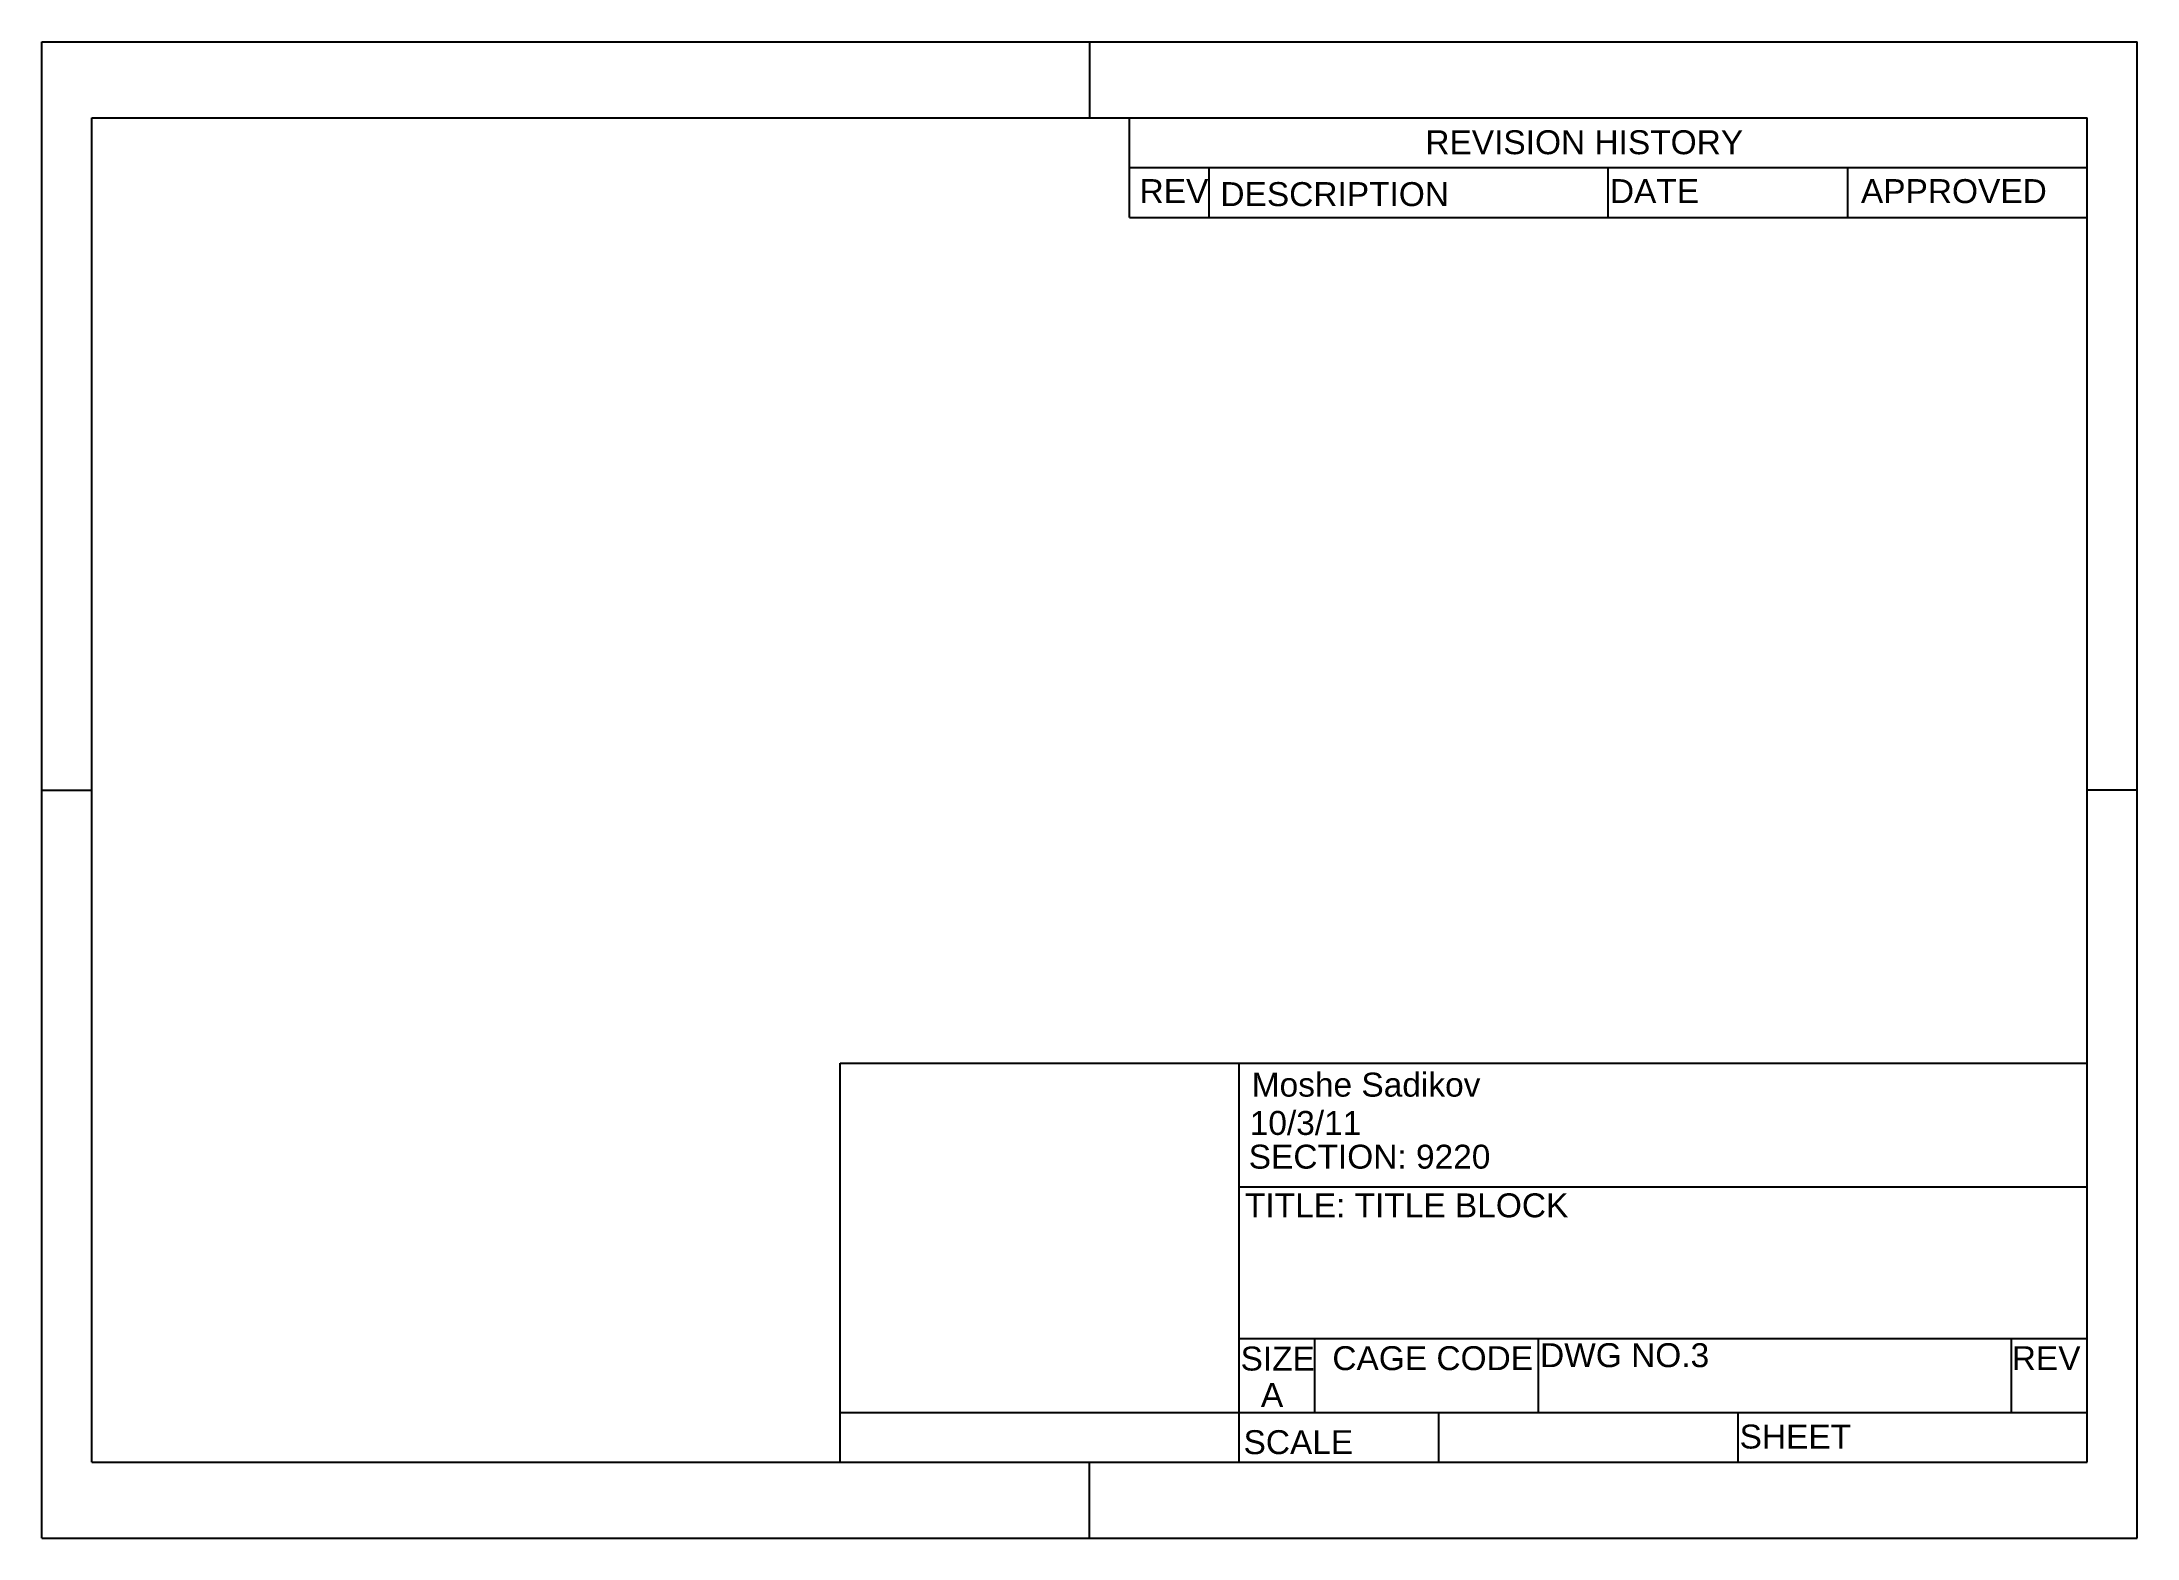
# Model space of a CAD drawing. Header units: inches. Extents: x 0.8 to 11.2, y 0.2 to 7.8.
import ezdxf

# ---------------------------------------------------------------- set-up
doc = ezdxf.new("R2010")
doc.units = ezdxf.units.IN
doc.header["$MEASUREMENT"] = 0
doc.styles.get("Standard").update_dxf_attribs({"font": 'arial.ttf'})

msp = doc.modelspace()

# ---------------------------------------------------------------- linework, layer by layer
for p, q in [((0.75, 0.25), (0.75, 7.75)), ((0.75, 7.75), (11.25, 7.75)), ((6, 7.75), (6, 7.37)), ((11.25, 0.25), (11.25, 7.75)), ((11.25, 0.25), (11.25, 7.75)), ((11.25, 0.25), (11.25, 7.75)), ((1, 0.63), (1, 7.37)), ((1, 7.37), (11, 7.37)), ((6.2, 6.87), (6.2, 7.37)), ((11, 0.63), (11, 7.37)), ((6.2, 7.12), (11, 7.12)), ((6.6, 6.87), (6.6, 7.12)), ((8.6, 6.87), (8.6, 7.12)), ((9.8, 6.87), (9.8, 7.12)), ((6.2, 6.87), (11, 6.87)), ((0.75, 4), (1, 4)), ((11.25, 4), (11, 4)), ((4.75, 0.63), (4.75, 2.63)), ((4.75, 2.63), (11, 2.63)), ((6.75, 0.63), (6.75, 2.63)), ((6.75, 2.01), (11, 2.01)), ((6.75, 1.25), (11, 1.25)), ((7.13, 0.88), (7.13, 1.25)), ((8.25, 0.88), (8.25, 1.25)), ((10.62, 0.88), (10.62, 1.25)), ((4.75, 0.88), (11, 0.88)), ((7.75, 0.63), (7.75, 0.88)), ((9.25, 0.63), (9.25, 0.88)), ((1, 0.63), (11, 0.63)), ((6, 0.25), (6, 0.63)), ((0.75, 0.25), (11.25, 0.25))]:
    msp.add_line(p, q)

# ---------------------------------------------------------------- texts
for s, p in [('REVISION HISTORY', (7.683, 7.187)), ('REV', (6.251, 6.942)), ('DESCRIPTION', (6.656, 6.927)), ('DATE', (8.608, 6.942)), ('APPROVED', (9.866, 6.942)), ('Moshe Sadikov', (6.813, 2.463)), ('10/3/11', (6.803, 2.271)), ('SECTION: 9220', (6.798, 2.102)), ('TITLE: TITLE BLOCK', (6.779, 1.858)), ('SIZE', (6.757, 1.09)), ('CAGE CODE', (7.217, 1.092)), ('DWG NO.3', (8.258, 1.107)), ('REV', (10.622, 1.092)), ('A', (6.859, 0.908)), ('SCALE', (6.772, 0.671)), ('SHEET', (9.258, 0.699))]:
    msp.add_text(s, height=0.12).set_placement(p)

doc.saveas('drawing.dxf')
